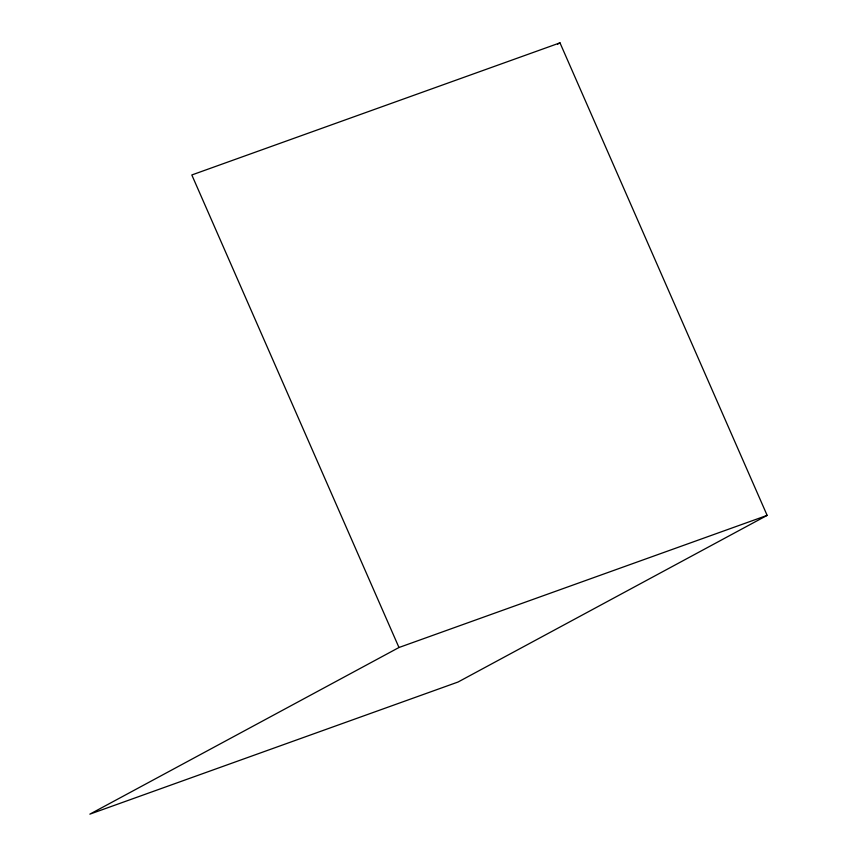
<?xml version="1.0" encoding="UTF-8"?>
<svg xmlns="http://www.w3.org/2000/svg" width="857" height="857" viewBox="0 0 857 857"><rect width="100%" height="100%" fill="white"/><g stroke="black" fill="none" stroke-linecap="round" stroke-linejoin="round"><path stroke-width="1.29" d="M557.628 44.114L559.985 42.85L767.144 515.378L458.024 682.033L89.856 814.15L398.976 647.506L767.144 515.378M559.985 42.85L191.818 174.967L398.976 647.506"/></g></svg>
